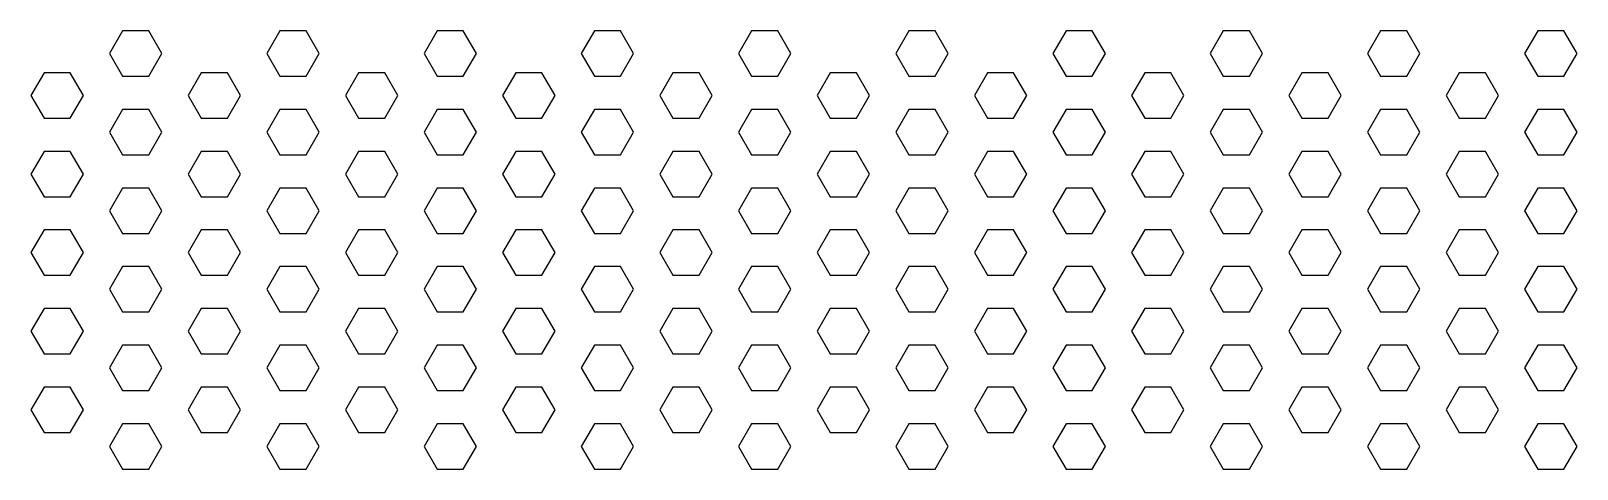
# Model space of a CAD drawing. Header units: millimetres. Extents: x 43.3 to 83.3, y 94.2 to 164.2.
# Drawn here: x 70.2 to 71.675, y 102.786 to 103.205 of the extents above; entities that cross this region are included whole.
import ezdxf

# ---------------------------------------------------------------- set-up
doc = ezdxf.new("R2010")
doc.units = ezdxf.units.MM
doc.layers.add('Alt Rasters', color=140, linetype='Continuous')

msp = doc.modelspace()

# ---------------------------------------------------------------- linework, layer by layer
at = {"layer": 'Alt Rasters'}
for p, q in [((70.2875, 103.2047), (70.275, 103.1831)), ((70.3125, 103.2047), (70.2875, 103.2047)), ((70.325, 103.1831), (70.3125, 103.2047)), ((70.4375, 103.2047), (70.425, 103.1831)), ((70.4625, 103.2047), (70.4375, 103.2047)), ((70.475, 103.1831), (70.4625, 103.2047)), ((70.5875, 103.2047), (70.575, 103.1831)), ((70.6125, 103.2047), (70.5875, 103.2047)), ((70.625, 103.1831), (70.6125, 103.2047)), ((70.7375, 103.2047), (70.725, 103.1831)), ((70.7625, 103.2047), (70.7375, 103.2047)), ((70.775, 103.1831), (70.7625, 103.2047)), ((70.8875, 103.2047), (70.875, 103.1831)), ((70.9125, 103.2047), (70.8875, 103.2047)), ((70.925, 103.1831), (70.9125, 103.2047)), ((71.0375, 103.2047), (71.025, 103.1831)), ((71.0625, 103.2047), (71.0375, 103.2047)), ((71.075, 103.1831), (71.0625, 103.2047)), ((71.1875, 103.2047), (71.175, 103.1831)), ((71.2125, 103.2047), (71.1875, 103.2047)), ((71.225, 103.1831), (71.2125, 103.2047)), ((71.3375, 103.2047), (71.325, 103.1831)), ((71.3625, 103.2047), (71.3375, 103.2047)), ((71.375, 103.1831), (71.3625, 103.2047)), ((71.4875, 103.2047), (71.475, 103.1831)), ((71.5125, 103.2047), (71.4875, 103.2047)), ((71.525, 103.1831), (71.5125, 103.2047)), ((71.6375, 103.2047), (71.625, 103.1831)), ((71.6625, 103.2047), (71.6375, 103.2047)), ((71.675, 103.1831), (71.6625, 103.2047)), ((70.275, 103.1831), (70.2875, 103.1614)), ((70.3125, 103.1614), (70.325, 103.1831)), ((70.425, 103.1831), (70.4375, 103.1614)), ((70.4625, 103.1614), (70.475, 103.1831)), ((70.575, 103.1831), (70.5875, 103.1614)), ((70.6125, 103.1614), (70.625, 103.1831)), ((70.725, 103.1831), (70.7375, 103.1614)), ((70.7625, 103.1614), (70.775, 103.1831)), ((70.875, 103.1831), (70.8875, 103.1614)), ((70.9125, 103.1614), (70.925, 103.1831)), ((71.025, 103.1831), (71.0375, 103.1614)), ((71.0625, 103.1614), (71.075, 103.1831)), ((71.175, 103.1831), (71.1875, 103.1614)), ((71.2125, 103.1614), (71.225, 103.1831)), ((71.325, 103.1831), (71.3375, 103.1614)), ((71.3625, 103.1614), (71.375, 103.1831)), ((71.475, 103.1831), (71.4875, 103.1614)), ((71.5125, 103.1614), (71.525, 103.1831)), ((71.625, 103.1831), (71.6375, 103.1614)), ((71.6625, 103.1614), (71.675, 103.1831)), ((70.2125, 103.1647), (70.2, 103.1431)), ((70.2375, 103.1647), (70.2125, 103.1647)), ((70.25, 103.1431), (70.2375, 103.1647)), ((70.3625, 103.1647), (70.35, 103.1431)), ((70.3875, 103.1647), (70.3625, 103.1647)), ((70.4, 103.1431), (70.3875, 103.1647)), ((70.5125, 103.1647), (70.5, 103.1431)), ((70.5375, 103.1647), (70.5125, 103.1647)), ((70.55, 103.1431), (70.5375, 103.1647)), ((70.6625, 103.1647), (70.65, 103.1431)), ((70.6875, 103.1647), (70.6625, 103.1647)), ((70.7, 103.1431), (70.6875, 103.1647)), ((70.8125, 103.1647), (70.8, 103.1431)), ((70.8375, 103.1647), (70.8125, 103.1647)), ((70.85, 103.1431), (70.8375, 103.1647)), ((70.9625, 103.1647), (70.95, 103.1431)), ((70.9875, 103.1647), (70.9625, 103.1647)), ((71, 103.1431), (70.9875, 103.1647)), ((71.1125, 103.1647), (71.1, 103.1431)), ((71.1375, 103.1647), (71.1125, 103.1647)), ((71.15, 103.1431), (71.1375, 103.1647)), ((71.2625, 103.1647), (71.25, 103.1431)), ((71.2875, 103.1647), (71.2625, 103.1647)), ((71.3, 103.1431), (71.2875, 103.1647)), ((71.4125, 103.1647), (71.4, 103.1431)), ((71.4375, 103.1647), (71.4125, 103.1647)), ((71.45, 103.1431), (71.4375, 103.1647)), ((71.5625, 103.1647), (71.55, 103.1431)), ((71.5875, 103.1647), (71.5625, 103.1647)), ((71.6, 103.1431), (71.5875, 103.1647)), ((70.2875, 103.1614), (70.3125, 103.1614)), ((70.4375, 103.1614), (70.4625, 103.1614)), ((70.5875, 103.1614), (70.6125, 103.1614)), ((70.7375, 103.1614), (70.7625, 103.1614)), ((70.8875, 103.1614), (70.9125, 103.1614)), ((71.0375, 103.1614), (71.0625, 103.1614)), ((71.1875, 103.1614), (71.2125, 103.1614)), ((71.3375, 103.1614), (71.3625, 103.1614)), ((71.4875, 103.1614), (71.5125, 103.1614)), ((71.6375, 103.1614), (71.6625, 103.1614)), ((70.2, 103.1431), (70.2125, 103.1214)), ((70.2375, 103.1214), (70.25, 103.1431)), ((70.35, 103.1431), (70.3625, 103.1214)), ((70.3875, 103.1214), (70.4, 103.1431)), ((70.5, 103.1431), (70.5125, 103.1214)), ((70.5375, 103.1214), (70.55, 103.1431)), ((70.65, 103.1431), (70.6625, 103.1214)), ((70.6875, 103.1214), (70.7, 103.1431)), ((70.8, 103.1431), (70.8125, 103.1214)), ((70.8375, 103.1214), (70.85, 103.1431)), ((70.95, 103.1431), (70.9625, 103.1214)), ((70.9875, 103.1214), (71, 103.1431)), ((71.1, 103.1431), (71.1125, 103.1214)), ((71.1375, 103.1214), (71.15, 103.1431)), ((71.25, 103.1431), (71.2625, 103.1214)), ((71.2875, 103.1214), (71.3, 103.1431)), ((71.4, 103.1431), (71.4125, 103.1214)), ((71.4375, 103.1214), (71.45, 103.1431)), ((71.55, 103.1431), (71.5625, 103.1214)), ((71.5875, 103.1214), (71.6, 103.1431)), ((70.2125, 103.1214), (70.2375, 103.1214)), ((70.2875, 103.1297), (70.275, 103.1081)), ((70.3125, 103.1297), (70.2875, 103.1297)), ((70.325, 103.1081), (70.3125, 103.1297)), ((70.3625, 103.1214), (70.3875, 103.1214)), ((70.4375, 103.1297), (70.425, 103.1081)), ((70.4625, 103.1297), (70.4375, 103.1297)), ((70.475, 103.1081), (70.4625, 103.1297)), ((70.5125, 103.1214), (70.5375, 103.1214)), ((70.5875, 103.1297), (70.575, 103.1081)), ((70.6125, 103.1297), (70.5875, 103.1297)), ((70.625, 103.1081), (70.6125, 103.1297)), ((70.6625, 103.1214), (70.6875, 103.1214)), ((70.7375, 103.1297), (70.725, 103.1081)), ((70.7625, 103.1297), (70.7375, 103.1297)), ((70.775, 103.1081), (70.7625, 103.1297)), ((70.8125, 103.1214), (70.8375, 103.1214)), ((70.8875, 103.1297), (70.875, 103.1081)), ((70.9125, 103.1297), (70.8875, 103.1297)), ((70.925, 103.1081), (70.9125, 103.1297)), ((70.9625, 103.1214), (70.9875, 103.1214)), ((71.0375, 103.1297), (71.025, 103.1081)), ((71.0625, 103.1297), (71.0375, 103.1297)), ((71.075, 103.1081), (71.0625, 103.1297)), ((71.1125, 103.1214), (71.1375, 103.1214)), ((71.1875, 103.1297), (71.175, 103.1081)), ((71.2125, 103.1297), (71.1875, 103.1297)), ((71.225, 103.1081), (71.2125, 103.1297)), ((71.2625, 103.1214), (71.2875, 103.1214)), ((71.3375, 103.1297), (71.325, 103.1081)), ((71.3625, 103.1297), (71.3375, 103.1297)), ((71.375, 103.1081), (71.3625, 103.1297)), ((71.4125, 103.1214), (71.4375, 103.1214)), ((71.4875, 103.1297), (71.475, 103.1081)), ((71.5125, 103.1297), (71.4875, 103.1297)), ((71.525, 103.1081), (71.5125, 103.1297)), ((71.5625, 103.1214), (71.5875, 103.1214)), ((71.6375, 103.1297), (71.625, 103.1081)), ((71.6625, 103.1297), (71.6375, 103.1297)), ((71.675, 103.1081), (71.6625, 103.1297)), ((70.275, 103.1081), (70.2875, 103.0864)), ((70.3125, 103.0864), (70.325, 103.1081)), ((70.425, 103.1081), (70.4375, 103.0864)), ((70.4625, 103.0864), (70.475, 103.1081)), ((70.575, 103.1081), (70.5875, 103.0864)), ((70.6125, 103.0864), (70.625, 103.1081)), ((70.725, 103.1081), (70.7375, 103.0864)), ((70.7625, 103.0864), (70.775, 103.1081)), ((70.875, 103.1081), (70.8875, 103.0864)), ((70.9125, 103.0864), (70.925, 103.1081)), ((71.025, 103.1081), (71.0375, 103.0864)), ((71.0625, 103.0864), (71.075, 103.1081)), ((71.175, 103.1081), (71.1875, 103.0864)), ((71.2125, 103.0864), (71.225, 103.1081)), ((71.325, 103.1081), (71.3375, 103.0864)), ((71.3625, 103.0864), (71.375, 103.1081)), ((71.475, 103.1081), (71.4875, 103.0864)), ((71.5125, 103.0864), (71.525, 103.1081)), ((71.625, 103.1081), (71.6375, 103.0864)), ((71.6625, 103.0864), (71.675, 103.1081)), ((70.2125, 103.0897), (70.2, 103.0681)), ((70.2375, 103.0897), (70.2125, 103.0897)), ((70.25, 103.0681), (70.2375, 103.0897)), ((70.3625, 103.0897), (70.35, 103.0681)), ((70.3875, 103.0897), (70.3625, 103.0897)), ((70.4, 103.0681), (70.3875, 103.0897)), ((70.5125, 103.0897), (70.5, 103.0681)), ((70.5375, 103.0897), (70.5125, 103.0897)), ((70.55, 103.0681), (70.5375, 103.0897)), ((70.6625, 103.0897), (70.65, 103.0681)), ((70.6875, 103.0897), (70.6625, 103.0897)), ((70.7, 103.0681), (70.6875, 103.0897)), ((70.8125, 103.0897), (70.8, 103.0681)), ((70.8375, 103.0897), (70.8125, 103.0897)), ((70.85, 103.0681), (70.8375, 103.0897)), ((70.9625, 103.0897), (70.95, 103.0681)), ((70.9875, 103.0897), (70.9625, 103.0897)), ((71, 103.0681), (70.9875, 103.0897)), ((71.1125, 103.0897), (71.1, 103.0681)), ((71.1375, 103.0897), (71.1125, 103.0897)), ((71.15, 103.0681), (71.1375, 103.0897)), ((71.2625, 103.0897), (71.25, 103.0681)), ((71.2875, 103.0897), (71.2625, 103.0897)), ((71.3, 103.0681), (71.2875, 103.0897)), ((71.4125, 103.0897), (71.4, 103.0681)), ((71.4375, 103.0897), (71.4125, 103.0897)), ((71.45, 103.0681), (71.4375, 103.0897)), ((71.5625, 103.0897), (71.55, 103.0681)), ((71.5875, 103.0897), (71.5625, 103.0897)), ((71.6, 103.0681), (71.5875, 103.0897)), ((70.2875, 103.0864), (70.3125, 103.0864)), ((70.4375, 103.0864), (70.4625, 103.0864)), ((70.5875, 103.0864), (70.6125, 103.0864)), ((70.7375, 103.0864), (70.7625, 103.0864)), ((70.8875, 103.0864), (70.9125, 103.0864)), ((71.0375, 103.0864), (71.0625, 103.0864)), ((71.1875, 103.0864), (71.2125, 103.0864)), ((71.3375, 103.0864), (71.3625, 103.0864)), ((71.4875, 103.0864), (71.5125, 103.0864)), ((71.6375, 103.0864), (71.6625, 103.0864)), ((70.2, 103.0681), (70.2125, 103.0464)), ((70.2375, 103.0464), (70.25, 103.0681)), ((70.35, 103.0681), (70.3625, 103.0464)), ((70.3875, 103.0464), (70.4, 103.0681)), ((70.5, 103.0681), (70.5125, 103.0464)), ((70.5375, 103.0464), (70.55, 103.0681)), ((70.65, 103.0681), (70.6625, 103.0464)), ((70.6875, 103.0464), (70.7, 103.0681)), ((70.8, 103.0681), (70.8125, 103.0464)), ((70.8375, 103.0464), (70.85, 103.0681)), ((70.95, 103.0681), (70.9625, 103.0464)), ((70.9875, 103.0464), (71, 103.0681)), ((71.1, 103.0681), (71.1125, 103.0464)), ((71.1375, 103.0464), (71.15, 103.0681)), ((71.25, 103.0681), (71.2625, 103.0464)), ((71.2875, 103.0464), (71.3, 103.0681)), ((71.4, 103.0681), (71.4125, 103.0464)), ((71.4375, 103.0464), (71.45, 103.0681)), ((71.55, 103.0681), (71.5625, 103.0464)), ((71.5875, 103.0464), (71.6, 103.0681)), ((70.2125, 103.0464), (70.2375, 103.0464)), ((70.2875, 103.0547), (70.275, 103.0331)), ((70.3125, 103.0547), (70.2875, 103.0547)), ((70.325, 103.0331), (70.3125, 103.0547)), ((70.3625, 103.0464), (70.3875, 103.0464)), ((70.4375, 103.0547), (70.425, 103.0331)), ((70.4625, 103.0547), (70.4375, 103.0547)), ((70.475, 103.0331), (70.4625, 103.0547)), ((70.5125, 103.0464), (70.5375, 103.0464)), ((70.5875, 103.0547), (70.575, 103.0331)), ((70.6125, 103.0547), (70.5875, 103.0547)), ((70.625, 103.0331), (70.6125, 103.0547)), ((70.6625, 103.0464), (70.6875, 103.0464)), ((70.7375, 103.0547), (70.725, 103.0331)), ((70.7625, 103.0547), (70.7375, 103.0547)), ((70.775, 103.0331), (70.7625, 103.0547)), ((70.8125, 103.0464), (70.8375, 103.0464)), ((70.8875, 103.0547), (70.875, 103.0331)), ((70.9125, 103.0547), (70.8875, 103.0547)), ((70.925, 103.0331), (70.9125, 103.0547)), ((70.9625, 103.0464), (70.9875, 103.0464)), ((71.0375, 103.0547), (71.025, 103.0331)), ((71.0625, 103.0547), (71.0375, 103.0547)), ((71.075, 103.0331), (71.0625, 103.0547)), ((71.1125, 103.0464), (71.1375, 103.0464)), ((71.1875, 103.0547), (71.175, 103.0331)), ((71.2125, 103.0547), (71.1875, 103.0547)), ((71.225, 103.0331), (71.2125, 103.0547)), ((71.2625, 103.0464), (71.2875, 103.0464)), ((71.3375, 103.0547), (71.325, 103.0331)), ((71.3625, 103.0547), (71.3375, 103.0547)), ((71.375, 103.0331), (71.3625, 103.0547)), ((71.4125, 103.0464), (71.4375, 103.0464)), ((71.4875, 103.0547), (71.475, 103.0331)), ((71.5125, 103.0547), (71.4875, 103.0547)), ((71.525, 103.0331), (71.5125, 103.0547)), ((71.5625, 103.0464), (71.5875, 103.0464)), ((71.6375, 103.0547), (71.625, 103.0331)), ((71.6625, 103.0547), (71.6375, 103.0547)), ((71.675, 103.0331), (71.6625, 103.0547)), ((70.275, 103.0331), (70.2875, 103.0114)), ((70.3125, 103.0114), (70.325, 103.0331)), ((70.425, 103.0331), (70.4375, 103.0114)), ((70.4625, 103.0114), (70.475, 103.0331)), ((70.575, 103.0331), (70.5875, 103.0114)), ((70.6125, 103.0114), (70.625, 103.0331)), ((70.725, 103.0331), (70.7375, 103.0114)), ((70.7625, 103.0114), (70.775, 103.0331)), ((70.875, 103.0331), (70.8875, 103.0114)), ((70.9125, 103.0114), (70.925, 103.0331)), ((71.025, 103.0331), (71.0375, 103.0114)), ((71.0625, 103.0114), (71.075, 103.0331)), ((71.175, 103.0331), (71.1875, 103.0114)), ((71.2125, 103.0114), (71.225, 103.0331)), ((71.325, 103.0331), (71.3375, 103.0114)), ((71.3625, 103.0114), (71.375, 103.0331)), ((71.475, 103.0331), (71.4875, 103.0114)), ((71.5125, 103.0114), (71.525, 103.0331)), ((71.625, 103.0331), (71.6375, 103.0114)), ((71.6625, 103.0114), (71.675, 103.0331)), ((70.2125, 103.0147), (70.2, 102.9931)), ((70.2375, 103.0147), (70.2125, 103.0147)), ((70.25, 102.9931), (70.2375, 103.0147)), ((70.3625, 103.0147), (70.35, 102.9931)), ((70.3875, 103.0147), (70.3625, 103.0147)), ((70.4, 102.9931), (70.3875, 103.0147)), ((70.5125, 103.0147), (70.5, 102.9931)), ((70.5375, 103.0147), (70.5125, 103.0147)), ((70.55, 102.9931), (70.5375, 103.0147)), ((70.6625, 103.0147), (70.65, 102.9931)), ((70.6875, 103.0147), (70.6625, 103.0147)), ((70.7, 102.9931), (70.6875, 103.0147)), ((70.8125, 103.0147), (70.8, 102.9931)), ((70.8375, 103.0147), (70.8125, 103.0147)), ((70.85, 102.9931), (70.8375, 103.0147)), ((70.9625, 103.0147), (70.95, 102.9931)), ((70.9875, 103.0147), (70.9625, 103.0147)), ((71, 102.9931), (70.9875, 103.0147)), ((71.1125, 103.0147), (71.1, 102.9931)), ((71.1375, 103.0147), (71.1125, 103.0147)), ((71.15, 102.9931), (71.1375, 103.0147)), ((71.2625, 103.0147), (71.25, 102.9931)), ((71.2875, 103.0147), (71.2625, 103.0147)), ((71.3, 102.9931), (71.2875, 103.0147)), ((71.4125, 103.0147), (71.4, 102.9931)), ((71.4375, 103.0147), (71.4125, 103.0147)), ((71.45, 102.9931), (71.4375, 103.0147)), ((71.5625, 103.0147), (71.55, 102.9931)), ((71.5875, 103.0147), (71.5625, 103.0147)), ((71.6, 102.9931), (71.5875, 103.0147)), ((70.2875, 103.0114), (70.3125, 103.0114)), ((70.4375, 103.0114), (70.4625, 103.0114)), ((70.5875, 103.0114), (70.6125, 103.0114)), ((70.7375, 103.0114), (70.7625, 103.0114)), ((70.8875, 103.0114), (70.9125, 103.0114)), ((71.0375, 103.0114), (71.0625, 103.0114)), ((71.1875, 103.0114), (71.2125, 103.0114)), ((71.3375, 103.0114), (71.3625, 103.0114)), ((71.4875, 103.0114), (71.5125, 103.0114)), ((71.6375, 103.0114), (71.6625, 103.0114)), ((70.2, 102.9931), (70.2125, 102.9714)), ((70.2375, 102.9714), (70.25, 102.9931)), ((70.35, 102.9931), (70.3625, 102.9714)), ((70.3875, 102.9714), (70.4, 102.9931)), ((70.5, 102.9931), (70.5125, 102.9714)), ((70.5375, 102.9714), (70.55, 102.9931)), ((70.65, 102.9931), (70.6625, 102.9714)), ((70.6875, 102.9714), (70.7, 102.9931)), ((70.8, 102.9931), (70.8125, 102.9714)), ((70.8375, 102.9714), (70.85, 102.9931)), ((70.95, 102.9931), (70.9625, 102.9714)), ((70.9875, 102.9714), (71, 102.9931)), ((71.1, 102.9931), (71.1125, 102.9714)), ((71.1375, 102.9714), (71.15, 102.9931)), ((71.25, 102.9931), (71.2625, 102.9714)), ((71.2875, 102.9714), (71.3, 102.9931)), ((71.4, 102.9931), (71.4125, 102.9714)), ((71.4375, 102.9714), (71.45, 102.9931)), ((71.55, 102.9931), (71.5625, 102.9714)), ((71.5875, 102.9714), (71.6, 102.9931)), ((70.2125, 102.9714), (70.2375, 102.9714)), ((70.2875, 102.9797), (70.275, 102.9581)), ((70.3125, 102.9797), (70.2875, 102.9797)), ((70.325, 102.9581), (70.3125, 102.9797)), ((70.3625, 102.9714), (70.3875, 102.9714)), ((70.4375, 102.9797), (70.425, 102.9581)), ((70.4625, 102.9797), (70.4375, 102.9797)), ((70.475, 102.9581), (70.4625, 102.9797)), ((70.5125, 102.9714), (70.5375, 102.9714)), ((70.5875, 102.9797), (70.575, 102.9581)), ((70.6125, 102.9797), (70.5875, 102.9797)), ((70.625, 102.9581), (70.6125, 102.9797)), ((70.6625, 102.9714), (70.6875, 102.9714)), ((70.7375, 102.9797), (70.725, 102.9581)), ((70.7625, 102.9797), (70.7375, 102.9797)), ((70.775, 102.9581), (70.7625, 102.9797)), ((70.8125, 102.9714), (70.8375, 102.9714)), ((70.8875, 102.9797), (70.875, 102.9581)), ((70.9125, 102.9797), (70.8875, 102.9797)), ((70.925, 102.9581), (70.9125, 102.9797)), ((70.9625, 102.9714), (70.9875, 102.9714)), ((71.0375, 102.9797), (71.025, 102.9581)), ((71.0625, 102.9797), (71.0375, 102.9797)), ((71.075, 102.9581), (71.0625, 102.9797)), ((71.1125, 102.9714), (71.1375, 102.9714)), ((71.1875, 102.9797), (71.175, 102.9581)), ((71.2125, 102.9797), (71.1875, 102.9797)), ((71.225, 102.9581), (71.2125, 102.9797)), ((71.2625, 102.9714), (71.2875, 102.9714)), ((71.3375, 102.9797), (71.325, 102.9581)), ((71.3625, 102.9797), (71.3375, 102.9797)), ((71.375, 102.9581), (71.3625, 102.9797)), ((71.4125, 102.9714), (71.4375, 102.9714)), ((71.4875, 102.9797), (71.475, 102.9581)), ((71.5125, 102.9797), (71.4875, 102.9797)), ((71.525, 102.9581), (71.5125, 102.9797)), ((71.5625, 102.9714), (71.5875, 102.9714)), ((71.6375, 102.9797), (71.625, 102.9581)), ((71.6625, 102.9797), (71.6375, 102.9797)), ((71.675, 102.9581), (71.6625, 102.9797)), ((70.275, 102.9581), (70.2875, 102.9364)), ((70.3125, 102.9364), (70.325, 102.9581)), ((70.425, 102.9581), (70.4375, 102.9364)), ((70.4625, 102.9364), (70.475, 102.9581)), ((70.575, 102.9581), (70.5875, 102.9364)), ((70.6125, 102.9364), (70.625, 102.9581)), ((70.725, 102.9581), (70.7375, 102.9364)), ((70.7625, 102.9364), (70.775, 102.9581)), ((70.875, 102.9581), (70.8875, 102.9364)), ((70.9125, 102.9364), (70.925, 102.9581)), ((71.025, 102.9581), (71.0375, 102.9364)), ((71.0625, 102.9364), (71.075, 102.9581)), ((71.175, 102.9581), (71.1875, 102.9364)), ((71.2125, 102.9364), (71.225, 102.9581)), ((71.325, 102.9581), (71.3375, 102.9364)), ((71.3625, 102.9364), (71.375, 102.9581)), ((71.475, 102.9581), (71.4875, 102.9364)), ((71.5125, 102.9364), (71.525, 102.9581)), ((71.625, 102.9581), (71.6375, 102.9364)), ((71.6625, 102.9364), (71.675, 102.9581)), ((70.2125, 102.9397), (70.2, 102.9181)), ((70.2375, 102.9397), (70.2125, 102.9397)), ((70.25, 102.9181), (70.2375, 102.9397)), ((70.2875, 102.9364), (70.3125, 102.9364)), ((70.3625, 102.9397), (70.35, 102.9181)), ((70.3875, 102.9397), (70.3625, 102.9397)), ((70.4, 102.9181), (70.3875, 102.9397)), ((70.4375, 102.9364), (70.4625, 102.9364)), ((70.5125, 102.9397), (70.5, 102.9181)), ((70.5375, 102.9397), (70.5125, 102.9397)), ((70.55, 102.9181), (70.5375, 102.9397)), ((70.5875, 102.9364), (70.6125, 102.9364)), ((70.6625, 102.9397), (70.65, 102.9181)), ((70.6875, 102.9397), (70.6625, 102.9397)), ((70.7, 102.9181), (70.6875, 102.9397)), ((70.7375, 102.9364), (70.7625, 102.9364)), ((70.8125, 102.9397), (70.8, 102.9181)), ((70.8375, 102.9397), (70.8125, 102.9397)), ((70.85, 102.9181), (70.8375, 102.9397)), ((70.8875, 102.9364), (70.9125, 102.9364)), ((70.9625, 102.9397), (70.95, 102.9181)), ((70.9875, 102.9397), (70.9625, 102.9397)), ((71, 102.9181), (70.9875, 102.9397)), ((71.0375, 102.9364), (71.0625, 102.9364)), ((71.1125, 102.9397), (71.1, 102.9181)), ((71.1375, 102.9397), (71.1125, 102.9397)), ((71.15, 102.9181), (71.1375, 102.9397)), ((71.1875, 102.9364), (71.2125, 102.9364)), ((71.2625, 102.9397), (71.25, 102.9181)), ((71.2875, 102.9397), (71.2625, 102.9397)), ((71.3, 102.9181), (71.2875, 102.9397)), ((71.3375, 102.9364), (71.3625, 102.9364)), ((71.4125, 102.9397), (71.4, 102.9181)), ((71.4375, 102.9397), (71.4125, 102.9397)), ((71.45, 102.9181), (71.4375, 102.9397)), ((71.4875, 102.9364), (71.5125, 102.9364)), ((71.5625, 102.9397), (71.55, 102.9181)), ((71.5875, 102.9397), (71.5625, 102.9397)), ((71.6, 102.9181), (71.5875, 102.9397)), ((71.6375, 102.9364), (71.6625, 102.9364)), ((70.2, 102.9181), (70.2125, 102.8964)), ((70.2375, 102.8964), (70.25, 102.9181)), ((70.35, 102.9181), (70.3625, 102.8964)), ((70.3875, 102.8964), (70.4, 102.9181)), ((70.5, 102.9181), (70.5125, 102.8964)), ((70.5375, 102.8964), (70.55, 102.9181)), ((70.65, 102.9181), (70.6625, 102.8964)), ((70.6875, 102.8964), (70.7, 102.9181)), ((70.8, 102.9181), (70.8125, 102.8964)), ((70.8375, 102.8964), (70.85, 102.9181)), ((70.95, 102.9181), (70.9625, 102.8964)), ((70.9875, 102.8964), (71, 102.9181)), ((71.1, 102.9181), (71.1125, 102.8964)), ((71.1375, 102.8964), (71.15, 102.9181)), ((71.25, 102.9181), (71.2625, 102.8964)), ((71.2875, 102.8964), (71.3, 102.9181)), ((71.4, 102.9181), (71.4125, 102.8964)), ((71.4375, 102.8964), (71.45, 102.9181)), ((71.55, 102.9181), (71.5625, 102.8964)), ((71.5875, 102.8964), (71.6, 102.9181)), ((70.2125, 102.8964), (70.2375, 102.8964)), ((70.2875, 102.9047), (70.275, 102.8831)), ((70.3125, 102.9047), (70.2875, 102.9047)), ((70.325, 102.8831), (70.3125, 102.9047)), ((70.3625, 102.8964), (70.3875, 102.8964)), ((70.4375, 102.9047), (70.425, 102.8831)), ((70.4625, 102.9047), (70.4375, 102.9047)), ((70.475, 102.8831), (70.4625, 102.9047)), ((70.5125, 102.8964), (70.5375, 102.8964)), ((70.5875, 102.9047), (70.575, 102.8831)), ((70.6125, 102.9047), (70.5875, 102.9047)), ((70.625, 102.8831), (70.6125, 102.9047)), ((70.6625, 102.8964), (70.6875, 102.8964)), ((70.7375, 102.9047), (70.725, 102.8831)), ((70.7625, 102.9047), (70.7375, 102.9047)), ((70.775, 102.8831), (70.7625, 102.9047)), ((70.8125, 102.8964), (70.8375, 102.8964)), ((70.8875, 102.9047), (70.875, 102.8831)), ((70.9125, 102.9047), (70.8875, 102.9047)), ((70.925, 102.8831), (70.9125, 102.9047)), ((70.9625, 102.8964), (70.9875, 102.8964)), ((71.0375, 102.9047), (71.025, 102.8831)), ((71.0625, 102.9047), (71.0375, 102.9047)), ((71.075, 102.8831), (71.0625, 102.9047)), ((71.1125, 102.8964), (71.1375, 102.8964)), ((71.1875, 102.9047), (71.175, 102.8831)), ((71.2125, 102.9047), (71.1875, 102.9047)), ((71.225, 102.8831), (71.2125, 102.9047)), ((71.2625, 102.8964), (71.2875, 102.8964)), ((71.3375, 102.9047), (71.325, 102.8831)), ((71.3625, 102.9047), (71.3375, 102.9047)), ((71.375, 102.8831), (71.3625, 102.9047)), ((71.4125, 102.8964), (71.4375, 102.8964)), ((71.4875, 102.9047), (71.475, 102.8831)), ((71.5125, 102.9047), (71.4875, 102.9047)), ((71.525, 102.8831), (71.5125, 102.9047)), ((71.5625, 102.8964), (71.5875, 102.8964)), ((71.6375, 102.9047), (71.625, 102.8831)), ((71.6625, 102.9047), (71.6375, 102.9047)), ((71.675, 102.8831), (71.6625, 102.9047)), ((70.275, 102.8831), (70.2875, 102.8614)), ((70.3125, 102.8614), (70.325, 102.8831)), ((70.425, 102.8831), (70.4375, 102.8614)), ((70.4625, 102.8614), (70.475, 102.8831)), ((70.575, 102.8831), (70.5875, 102.8614)), ((70.6125, 102.8614), (70.625, 102.8831)), ((70.725, 102.8831), (70.7375, 102.8614)), ((70.7625, 102.8614), (70.775, 102.8831)), ((70.875, 102.8831), (70.8875, 102.8614)), ((70.9125, 102.8614), (70.925, 102.8831)), ((71.025, 102.8831), (71.0375, 102.8614)), ((71.0625, 102.8614), (71.075, 102.8831)), ((71.175, 102.8831), (71.1875, 102.8614)), ((71.2125, 102.8614), (71.225, 102.8831)), ((71.325, 102.8831), (71.3375, 102.8614)), ((71.3625, 102.8614), (71.375, 102.8831)), ((71.475, 102.8831), (71.4875, 102.8614)), ((71.5125, 102.8614), (71.525, 102.8831)), ((71.625, 102.8831), (71.6375, 102.8614)), ((71.6625, 102.8614), (71.675, 102.8831)), ((70.2125, 102.8647), (70.2, 102.8431)), ((70.2375, 102.8647), (70.2125, 102.8647)), ((70.25, 102.8431), (70.2375, 102.8647)), ((70.2875, 102.8614), (70.3125, 102.8614)), ((70.3625, 102.8647), (70.35, 102.8431)), ((70.3875, 102.8647), (70.3625, 102.8647)), ((70.4, 102.8431), (70.3875, 102.8647)), ((70.4375, 102.8614), (70.4625, 102.8614)), ((70.5125, 102.8647), (70.5, 102.8431)), ((70.5375, 102.8647), (70.5125, 102.8647)), ((70.55, 102.8431), (70.5375, 102.8647)), ((70.5875, 102.8614), (70.6125, 102.8614)), ((70.6625, 102.8647), (70.65, 102.8431)), ((70.6875, 102.8647), (70.6625, 102.8647)), ((70.7, 102.8431), (70.6875, 102.8647)), ((70.7375, 102.8614), (70.7625, 102.8614)), ((70.8125, 102.8647), (70.8, 102.8431)), ((70.8375, 102.8647), (70.8125, 102.8647)), ((70.85, 102.8431), (70.8375, 102.8647)), ((70.8875, 102.8614), (70.9125, 102.8614)), ((70.9625, 102.8647), (70.95, 102.8431)), ((70.9875, 102.8647), (70.9625, 102.8647)), ((71, 102.8431), (70.9875, 102.8647)), ((71.0375, 102.8614), (71.0625, 102.8614)), ((71.1125, 102.8647), (71.1, 102.8431)), ((71.1375, 102.8647), (71.1125, 102.8647)), ((71.15, 102.8431), (71.1375, 102.8647)), ((71.1875, 102.8614), (71.2125, 102.8614)), ((71.2625, 102.8647), (71.25, 102.8431)), ((71.2875, 102.8647), (71.2625, 102.8647)), ((71.3, 102.8431), (71.2875, 102.8647)), ((71.3375, 102.8614), (71.3625, 102.8614)), ((71.4125, 102.8647), (71.4, 102.8431)), ((71.4375, 102.8647), (71.4125, 102.8647)), ((71.45, 102.8431), (71.4375, 102.8647)), ((71.4875, 102.8614), (71.5125, 102.8614)), ((71.5625, 102.8647), (71.55, 102.8431)), ((71.5875, 102.8647), (71.5625, 102.8647)), ((71.6, 102.8431), (71.5875, 102.8647)), ((71.6375, 102.8614), (71.6625, 102.8614)), ((70.2, 102.8431), (70.2125, 102.8214)), ((70.2375, 102.8214), (70.25, 102.8431)), ((70.35, 102.8431), (70.3625, 102.8214)), ((70.3875, 102.8214), (70.4, 102.8431)), ((70.5, 102.8431), (70.5125, 102.8214)), ((70.5375, 102.8214), (70.55, 102.8431)), ((70.65, 102.8431), (70.6625, 102.8214)), ((70.6875, 102.8214), (70.7, 102.8431)), ((70.8, 102.8431), (70.8125, 102.8214)), ((70.8375, 102.8214), (70.85, 102.8431)), ((70.95, 102.8431), (70.9625, 102.8214)), ((70.9875, 102.8214), (71, 102.8431)), ((71.1, 102.8431), (71.1125, 102.8214)), ((71.1375, 102.8214), (71.15, 102.8431)), ((71.25, 102.8431), (71.2625, 102.8214)), ((71.2875, 102.8214), (71.3, 102.8431)), ((71.4, 102.8431), (71.4125, 102.8214)), ((71.4375, 102.8214), (71.45, 102.8431)), ((71.55, 102.8431), (71.5625, 102.8214)), ((71.5875, 102.8214), (71.6, 102.8431)), ((70.2875, 102.8297), (70.275, 102.8081)), ((70.3125, 102.8297), (70.2875, 102.8297)), ((70.325, 102.8081), (70.3125, 102.8297)), ((70.4375, 102.8297), (70.425, 102.8081)), ((70.4625, 102.8297), (70.4375, 102.8297)), ((70.475, 102.8081), (70.4625, 102.8297)), ((70.5875, 102.8297), (70.575, 102.8081)), ((70.6125, 102.8297), (70.5875, 102.8297)), ((70.625, 102.8081), (70.6125, 102.8297)), ((70.7375, 102.8297), (70.725, 102.8081)), ((70.7625, 102.8297), (70.7375, 102.8297)), ((70.775, 102.8081), (70.7625, 102.8297)), ((70.8875, 102.8297), (70.875, 102.8081)), ((70.9125, 102.8297), (70.8875, 102.8297)), ((70.925, 102.8081), (70.9125, 102.8297)), ((71.0375, 102.8297), (71.025, 102.8081)), ((71.0625, 102.8297), (71.0375, 102.8297)), ((71.075, 102.8081), (71.0625, 102.8297)), ((71.1875, 102.8297), (71.175, 102.8081)), ((71.2125, 102.8297), (71.1875, 102.8297)), ((71.225, 102.8081), (71.2125, 102.8297)), ((71.3375, 102.8297), (71.325, 102.8081)), ((71.3625, 102.8297), (71.3375, 102.8297)), ((71.375, 102.8081), (71.3625, 102.8297)), ((71.4875, 102.8297), (71.475, 102.8081)), ((71.5125, 102.8297), (71.4875, 102.8297)), ((71.525, 102.8081), (71.5125, 102.8297)), ((71.6375, 102.8297), (71.625, 102.8081)), ((71.6625, 102.8297), (71.6375, 102.8297)), ((71.675, 102.8081), (71.6625, 102.8297)), ((70.2125, 102.8214), (70.2375, 102.8214)), ((70.275, 102.8081), (70.2875, 102.7864)), ((70.3125, 102.7864), (70.325, 102.8081)), ((70.3625, 102.8214), (70.3875, 102.8214)), ((70.425, 102.8081), (70.4375, 102.7864)), ((70.4625, 102.7864), (70.475, 102.8081)), ((70.5125, 102.8214), (70.5375, 102.8214)), ((70.575, 102.8081), (70.5875, 102.7864)), ((70.6125, 102.7864), (70.625, 102.8081)), ((70.6625, 102.8214), (70.6875, 102.8214)), ((70.725, 102.8081), (70.7375, 102.7864)), ((70.7625, 102.7864), (70.775, 102.8081)), ((70.8125, 102.8214), (70.8375, 102.8214)), ((70.875, 102.8081), (70.8875, 102.7864)), ((70.9125, 102.7864), (70.925, 102.8081)), ((70.9625, 102.8214), (70.9875, 102.8214)), ((71.025, 102.8081), (71.0375, 102.7864)), ((71.0625, 102.7864), (71.075, 102.8081)), ((71.1125, 102.8214), (71.1375, 102.8214)), ((71.175, 102.8081), (71.1875, 102.7864)), ((71.2125, 102.7864), (71.225, 102.8081)), ((71.2625, 102.8214), (71.2875, 102.8214)), ((71.325, 102.8081), (71.3375, 102.7864)), ((71.3625, 102.7864), (71.375, 102.8081)), ((71.4125, 102.8214), (71.4375, 102.8214)), ((71.475, 102.8081), (71.4875, 102.7864)), ((71.5125, 102.7864), (71.525, 102.8081)), ((71.5625, 102.8214), (71.5875, 102.8214)), ((71.625, 102.8081), (71.6375, 102.7864)), ((71.6625, 102.7864), (71.675, 102.8081)), ((70.2875, 102.7864), (70.3125, 102.7864)), ((70.4375, 102.7864), (70.4625, 102.7864)), ((70.5875, 102.7864), (70.6125, 102.7864)), ((70.7375, 102.7864), (70.7625, 102.7864)), ((70.8875, 102.7864), (70.9125, 102.7864)), ((71.0375, 102.7864), (71.0625, 102.7864)), ((71.1875, 102.7864), (71.2125, 102.7864)), ((71.3375, 102.7864), (71.3625, 102.7864)), ((71.4875, 102.7864), (71.5125, 102.7864)), ((71.6375, 102.7864), (71.6625, 102.7864))]:
    msp.add_line(p, q, dxfattribs=at)

doc.saveas('drawing.dxf')
